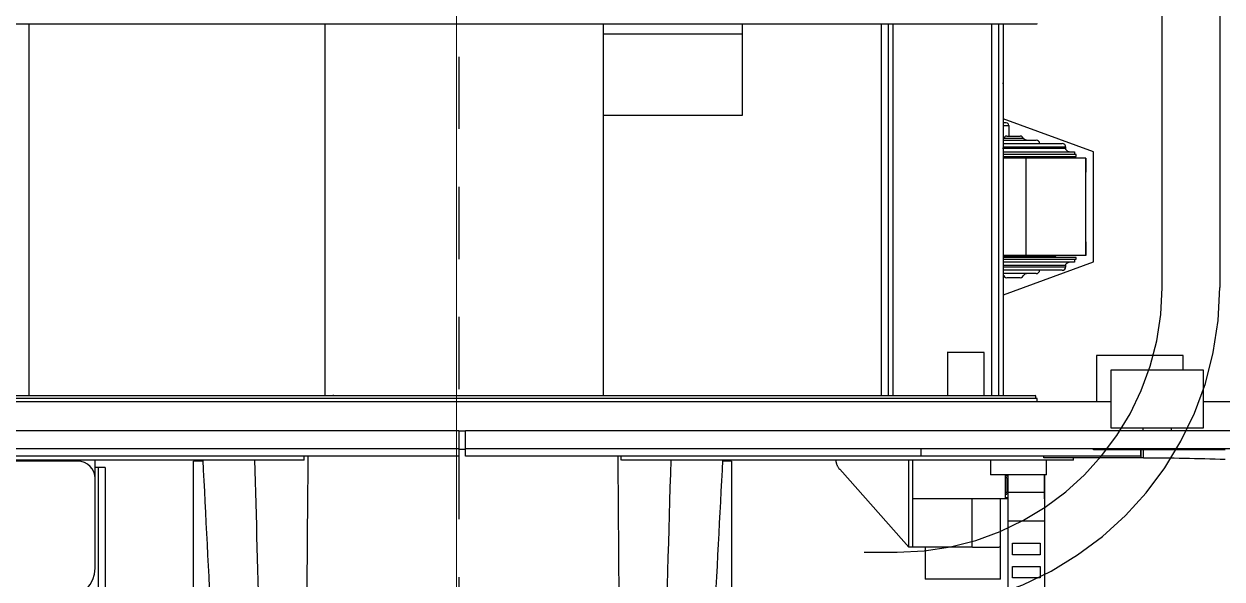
# Model space of a CAD drawing. Header units: metres. Extents: x -22 to 564, y 0 to 143.
# Drawn here: x 40.297 to 42.369, y 49.722 to 50.682 of the extents above; entities that cross this region are included whole.
import ezdxf
from ezdxf.xclip import XClip

# ---------------------------------------------------------------- set-up
doc = ezdxf.new("R2010")
doc.units = ezdxf.units.M
doc.header["$XCLIPFRAME"] = 2
for name, pattern in [('EJES630', [6.3, 5.5, -0.4, 0, -0.4]), ('XREF PB NEURO-ONCOLOGIA$0$CONJUNTO TLAHUAC$0$HIDDEN2', [0.1875, 0.125, -0.0625]), ('XREF PB NEURO-ONCOLOGIA$0$XREF PB NEURO-ONCOLOGIA$0$DASHED', [0.75, 0.5, -0.25])]:
    doc.linetypes.add(name, pattern=pattern)
doc.layers.add('EJES', color=11, linetype='EJES630', lineweight=0)
for name, color, linetype in [('XREF  PB CONJ$0$PARQUE', 251, 'Continuous'), ('XREF PB NEURO-ONCOLOGIA$0$BUNKER', 6, 'Continuous'), ('XREF PB NEURO-ONCOLOGIA$0$EQUIPO', 8, 'Continuous'), ('XREF PB NEURO-ONCOLOGIA$0$PROYECCIÓN', 8, 'XREF PB NEURO-ONCOLOGIA$0$CONJUNTO TLAHUAC$0$HIDDEN2')]:
    doc.layers.add(name, color=color, linetype=linetype)

# ---------------------------------------------------------------- blocks, each defined once
blk = doc.blocks.new('*U219')
at = {"color": 0}
for p, q in [((-1283, 1938.7), (-1283, 1286.7)), ((-1233.4, 10.5), (-1233.4, 1938.7)), ((-1201.7, 1938.7), (-1201.7, 10.5)), ((-1200.1, 1324.5), (-1200.1, 1096.9)), ((-1338, 1286.7), (-1338, 1126.7)), ((-1238, 1286.7), (-1338, 1286.7)), ((-1238, 1126.7), (-1238, 1286.7)), ((-1363, 1251.7), (-1363, 1101.7)), ((-1338, 1251.7), (-1363, 1251.7)), ((-1233.4, 1231.7), (-1238, 1231.7)), ((-1238, 1181.7), (-1233.4, 1181.7)), ((-1186.2, 1183.4), (-1200.1, 1183.4)), ((-1186.2, 1183.3), (-1186.2, 1010.9)), ((-1186.2, 1179.2), (-1200.1, 1179.2)), ((-1189.2, 1178.7), (-1200.1, 1178.7)), ((-1189.2, 1178.7), (-1189.2, 10.5)), ((-1338, 1126.7), (-1238, 1126.7)), ((-1283, 1126.7), (-1283, -1117.3)), ((-1363, 1101.7), (-1283, 1101.7)), ((-1715.6, 1096.6), (-1772.4, 940.5)), ((-1525.1, 1096.6), (-1715.6, 1096.6)), ((-1536.4, 1083.6), (-1704.3, 1083.6)), ((-1704.3, 1083.6), (-1704.3, 980.2)), ((-1704.3, 1083.6), (-1684.1, 1083.6)), ((-1684.1, 1083.6), (-1680.3, 1083.6)), ((-1559.8, 1083.6), (-1556.3, 1083.6)), ((-1556.3, 1083.6), (-1536.1, 1083.6)), ((-1536.4, 1083.6), (-1536.4, 980.2)), ((-1468, 940.8), (-1525.1, 1096.6)), ((-1200.1, 1096.9), (-1201.7, 1096.9)), ((-1715.6, 940.8), (-1715.6, 1063.6)), ((-1715.6, 1063.6), (-1710.6, 1063.6)), ((-1707.5, 1066.8), (-1710.6, 1066.8)), ((-1710.6, 1066.8), (-1710.6, 940.8)), ((-1707.5, 940.8), (-1707.5, 1066.8)), ((-1529.7, 1066.8), (-1532.8, 1066.8)), ((-1532.8, 1066.8), (-1532.8, 940.5)), ((-1529.7, 940.5), (-1529.7, 1066.8)), ((-1529.7, 1063.6), (-1524.8, 1063.6)), ((-1524.8, 1063.6), (-1524.8, 940.5)), ((-1182.3, 1062), (-1186.2, 1062)), ((-1182.3, 1062), (-1182.3, 280.3)), ((-1729.2, 1044.8), (-1729.8, 1042.7)), ((-1729.8, 940.8), (-1729.8, 1042.7)), ((-1728, 1046.8), (-1729.2, 1044.8)), ((-1726, 1048.3), (-1728, 1046.8)), ((-1723.7, 1048.6), (-1726, 1048.3)), ((-1721.7, 1048.6), (-1723.7, 1048.6)), ((-1723.7, 1048.6), (-1723.7, 940.5)), ((-1719.3, 1049.1), (-1721.7, 1048.6)), ((-1721.7, 939.4), (-1721.7, 1048.6)), ((-1717.7, 1050.4), (-1719.3, 1049.1)), ((-1716.2, 1052.4), (-1717.7, 1050.4)), ((-1715.6, 1054.7), (-1716.2, 1052.4)), ((-1524.2, 1052.4), (-1524.8, 1054.7)), ((-1523, 1050.3), (-1524.2, 1052.4)), ((-1521, 1049.1), (-1523, 1050.3)), ((-1518.7, 1048.6), (-1521, 1049.1)), ((-1518.7, 1048.6), (-1518.7, 940.5)), ((-1516.7, 1048.6), (-1518.7, 1048.6)), ((-1516.7, 940.8), (-1516.7, 1048.6)), ((-1514.4, 1048.3), (-1516.7, 1048.6)), ((-1512.4, 1046.8), (-1514.4, 1048.3)), ((-1511.1, 1044.8), (-1512.4, 1046.8)), ((-1510.6, 1042.7), (-1511.1, 1044.8)), ((-1510.6, 1042.7), (-1510.6, 940.5)), ((-1534.3, 1030.7), (-1534.6, 1028.6)), ((-1534.6, 940.8), (-1534.6, 1028.6)), ((-1532.8, 1032.4), (-1534.3, 1030.7)), ((-1156.6, 1015.6), (-1182.3, 1015.6)), ((-1156.6, 1015.6), (-1156.6, 918.8)), ((-1937.1, 999.1), (-1936.2, 997.9)), ((-1936.2, 997.9), (-1936.2, -981.5)), ((-1735.3, 1000), (-1735.9, 997.6)), ((-1735.9, 940.8), (-1735.9, 997.6)), ((-1734.1, 1001.7), (-1735.3, 1000)), ((-1732.1, 1003.1), (-1734.1, 1001.7)), ((-1729.8, 1003.4), (-1732.1, 1003.1)), ((-1508.3, 1003.1), (-1510.6, 1003.4)), ((-1506.5, 1001.7), (-1508.3, 1003.1)), ((-1505.1, 1000), (-1506.5, 1001.7)), ((-1504.8, 997.6), (-1505.1, 1000)), ((-1504.8, 997.6), (-1504.8, 940.5)), ((-1293.2, 997), (-1294.3, 995.5)), ((-1294.3, -979.3), (-1294.3, 995.9)), ((-1289.1, 997), (-1293.2, 997)), ((-1293.2, 997), (-1293.2, -980.6)), ((-1283.3, 999.1), (-1289.1, 999.1)), ((-1289.1, 999.1), (-1289.1, -982.7)), ((-1186.2, 1010.9), (-1189.2, 1010.9)), ((-1115.6, 1011.9), (-1156.6, 1011.9)), ((-1156.6, 1011.8), (-122.1, 1011.8)), ((-1126.5, 1011.8), (-1126.5, 949.3)), ((-1076.8, 1011.8), (-1076.8, 949.3)), ((-1038.5, 956.8), (-1038.5, 1004.3)), ((-1038.5, 1004.3), (-1018.5, 1004.3)), ((-1018.5, 1004.3), (-1018.5, 956.8)), ((-998.5, 956.8), (-998.5, 1004.3)), ((-998.5, 1004.3), (-978.5, 1004.3)), ((-978.5, 1004.3), (-978.5, 956.8)), ((-1741.1, 974.1), (-1742.6, 972.1)), ((-1739.3, 975.3), (-1741.1, 974.1)), ((-1737.3, 976.8), (-1739.3, 975.3)), ((-1739.3, 941.5), (-1739.3, 975.3)), ((-1736.2, 978.5), (-1737.3, 976.8)), ((-1735.9, 980.9), (-1736.2, 978.5)), ((-1536.4, 980.5), (-1704.3, 980.5)), ((-1704.3, 980.5), (-1704.3, 940.5)), ((-1536.4, 980.5), (-1536.4, 940.5)), ((-1504.2, 978.5), (-1504.8, 980.9)), ((-1503, 976.8), (-1504.2, 978.5)), ((-1501.1, 975.3), (-1503, 976.8)), ((-1499.3, 974.1), (-1501.1, 975.3)), ((-1498.1, 972.1), (-1499.3, 974.1)), ((-1742.6, 972.1), (-1742.8, 969.8)), ((-1742.8, 946.9), (-1742.8, 969.8)), ((-1497.6, 969.8), (-1498.1, 972.1)), ((-1497.6, 969.8), (-1497.6, 946.7)), ((-1018.5, 956.8), (-1038.5, 956.8)), ((-978.5, 956.8), (-998.5, 956.8)), ((-1772, 941.2), (-1936.2, 941.2)), ((-1836.6, 940.8), (-1936.2, 940.8)), ((-1294.3, 932.7), (-1936.2, 932.7)), ((-1831.4, 940.8), (-1836.6, 940.8)), ((-1834, 940.3), (-1836.6, 940.8)), ((-1831.4, 940.8), (-1834, 940.3)), ((-1728.6, 940.8), (-1831.4, 940.8)), ((-1764.8, 948.1), (-1765.4, 945.7)), ((-1765.4, 945.7), (-1765.4, 940.5)), ((-1763.1, 949.8), (-1764.8, 948.1)), ((-1760.8, 950.4), (-1763.1, 949.8)), ((-1760.8, 950.4), (-1760.8, 950.1)), ((-1760.8, 940.8), (-1760.8, 950.4)), ((-1760.8, 950.4), (-1742.8, 950.4)), ((-1742.8, 946.9), (-1742.6, 944.6)), ((-1742.6, 944.6), (-1741.1, 942.6)), ((-1741.1, 942.6), (-1739.3, 941.5)), ((-1737.9, 940.5), (-1739.3, 941.5)), ((-1723.4, 940.8), (-1728.6, 940.8)), ((-1620.9, 940.8), (-1723.4, 940.8)), ((-1615.7, 940.8), (-1620.9, 940.8)), ((-1512.9, 940.8), (-1615.7, 940.8)), ((-1507.7, 940.8), (-1512.9, 940.8)), ((-1405.2, 940.8), (-1507.7, 940.8)), ((-1502.2, 940.8), (-1500.7, 941.5)), ((-1501.1, 941.5), (-1499.3, 942.6)), ((-1499.3, 942.6), (-1498.1, 944.6)), ((-1498.1, 944.6), (-1497.6, 946.9)), ((-1400, 940.8), (-1405.2, 940.8)), ((-1294.3, 940.8), (-1400, 940.8)), ((-122.1, 949.3), (-1156.6, 949.3)), ((-1115.6, 944.6), (-1156.6, 944.6)), ((-1154.6, 949.3), (-1154.6, 944.6)), ((-1151.6, 946.9), (-1126.6, 946.9)), ((-1151.6, 946.9), (-1151.6, 944.6)), ((-1141.6, 949.3), (-1141.6, 946.9)), ((-1126.6, 944.6), (-1126.6, 946.9)), ((-1125.6, 946.9), (-1123.6, 946.9)), ((-1123.6, 944.6), (-1123.6, 946.9)), ((-1117.7, 944.6), (-1117.7, 949.3)), ((-1115.6, 949.3), (-1115.6, 784.4)), ((-976.6, 935.6), (-1115.6, 935.6)), ((-1031.6, 935.6), (-1031.6, 933.6)), ((-1031.6, 926.5), (-1031.6, 933)), ((-976.6, 935.6), (-976.6, 805.6)), ((-1294.3, 920.6), (-1936.2, 920.6)), ((-1182.3, 918.8), (-1156.6, 918.8)), ((-1031.6, 916.5), (-1031.6, 926.5)), ((-1031.6, 903.1), (-1031.6, 915.8)), ((-1294.3, 907.8), (-1368.7, 907.8)), ((-1368.7, 907.8), (-1368.7, 843.9)), ((-1031.6, 887.4), (-1031.6, 902.4)), ((-1031.6, 886.8), (-1115.6, 886.8)), ((-1031.6, 886.8), (-1031.6, 777.5)), ((-1368.7, 844.1), (-1294, 844.1)), ((-1189.2, 798.4), (-1201.7, 798.4)), ((-1031.6, 805.6), (-976.6, 805.6)), ((-1031.6, 784.4), (-1182.3, 784.4)), ((-1031.6, 777.5), (-1182.3, 777.5)), ((-1146.4, 675.6), (-1031.6, 777.5)), ((-1294.3, 750), (-1936.2, 750)), ((-1294.3, 742.2), (-1936.2, 742.2)), ((-1294.3, 730), (-1936.2, 730)), ((-1166.4, 657.8), (-1146.4, 675.6)), ((-1778.8, 489.5), (-1936.2, 489.5)), ((-1919.1, 489.5), (-1919.1, 248.8)), ((-1778.8, 249.1), (-1778.8, 489.5)), ((-1180.3, 470.6), (-1180.3, 455.2)), ((-1180.3, 470.6), (-945.3, 470.6)), ((-1189.2, 279.3), (-1182.3, 279.3)), ((-1294.3, 249.1), (-1936.2, 249.1)), ((-1189.2, 10.5), (-1233.4, 10.5)), ((-1233, -1), (-1233, 10.5)), ((-1233.4, -1929.3), (-1233.4, -1)), ((-1233.4, -1), (-1189.2, -1)), ((-1201.7, -1), (-1201.7, -1929.3)), ((-1189.2, -1), (-1189.2, -1169.2)), ((-1294.3, -217.4), (-1295.4, -217.4)), ((-1936.2, -232.5), (-1294, -232.5)), ((-1182.3, -268), (-1189.2, -268)), ((-1182.3, -268.5), (-1182.3, -1079.6)), ((-1180.3, -442.9), (-1180.3, -459.4)), ((-945.3, -459.4), (-1180.3, -459.4)), ((-1169.5, -612.5), (-495.3, -612.5)), ((-1169.5, -612.5), (-1169.5, -629.7)), ((-995.3, -629.7), (-1182.3, -629.7)), ((-1169.5, -624.5), (-495.3, -624.5)), ((-1180.3, -659.7), (-1180.3, -949.7)), ((-1294.3, -743.5), (-1936.2, -743.5))]:
    blk.add_line(p, q, dxfattribs=at)
for centre, radius, start, end in [((-1182.9, 663.2), 12.7, 272.916, 292.77), ((-1150.3, -659.7), 30, 90, 180), ((-995.3, -679.7), 50, 0, 90)]:
    blk.add_arc(centre, radius, start, end, dxfattribs=at)
for points in [[(-1186.2, 1183.4), (-1186.3, 1206.8), (-1186, 1253.8), (-1184.6, 1300.9), (-1183.7, 1324.5)], [(-1201.3, -1), (-1201.3, 2.8), (-1201.3, 6.7), (-1201.3, 10.5)]]:
    blk.add_open_spline(points, degree=3, dxfattribs=at)
for points, knots in [([(-1182.4, 650.7), (-1182.2, 650.7), (-1181.7, 650.8), (-1180.9, 650.9), (-1180, 651.1), (-1179.1, 651.3), (-1178.1, 651.5), (-1177.2, 651.8), (-1176.2, 652.1), (-1175, 652.5), (-1173.4, 653.2), (-1171.6, 654.1), (-1169.2, 655.5), (-1167.5, 656.8), (-1166.4, 657.8)], [-0.8847169, -0.8847169, -0.8847169, -0.8847169, -0.85, -0.8, -0.75, -0.7, -0.65, -0.6, -0.55, -0.5, -0.4, -0.3, -0.2, 0, 0, 0, 0]), ([(-1182.6, 455.3), (-1087, 450.2), (-882.3, 439.7), (-526.4, 422.4), (-118.2, 403.5), (179.9, 389.9), (328.6, 383.2)], [0.0136248, 0.0136248, 0.0136248, 0.0136248, 0.2222222, 0.4444444, 0.7222222, 1, 1, 1, 1]), ([(324.6, 324.6), (209.6, 327.8), (-22.1, 334), (-325.9, 342.2), (-583.1, 349.3), (-857.9, 356.9), (-1056.3, 362.6), (-1182.5, 366.3)], [0, 0, 0, 0, 0.2222222, 0.4444444, 0.5833333, 0.7222222, 0.9868436, 0.9868436, 0.9868436, 0.9868436]), ([(-1189.3, 274), (-1085.1, 274.8), (-868.2, 276.4), (-503.4, 279), (-99.3, 281.8), (188.4, 283.9), (330.5, 284.9)], [0.0082286, 0.0082286, 0.0082286, 0.0082286, 0.2222222, 0.4444444, 0.7222222, 1, 1, 1, 1]), ([(-1189.3, -261.8), (-1085.1, -262.7), (-868.3, -264.5), (-503.4, -267.5), (-99.4, -270.7), (188.3, -273), (330.4, -274.1)], [0.0082292, 0.0082292, 0.0082292, 0.0082292, 0.2222222, 0.4444444, 0.7222222, 1, 1, 1, 1]), ([(-1182.5, -354.1), (-1082.8, -351.3), (-872.1, -345.4), (-513.1, -335.8), (-109.4, -325.2), (180.7, -317.6), (324.5, -313.9)], [0.0131575, 0.0131575, 0.0131575, 0.0131575, 0.2222222, 0.4444444, 0.7222222, 1, 1, 1, 1]), ([(328.5, -372.4), (179.8, -379.1), (-118.3, -392.3), (-526.5, -410.9), (-882.4, -427.8), (-1087, -438.1), (-1182.6, -443)], [-1, -1, -1, -1, -0.7222222, -0.4444444, -0.2222222, -0.013626, -0.013626, -0.013626, -0.013626])]:
    blk.add_open_spline(points, degree=3, knots=knots, dxfattribs=at)
blk = doc.blocks.new('XREF PB NEURO-ONCOLOGIA')
at = {"layer": 'XREF PB NEURO-ONCOLOGIA$0$BUNKER', "color": 32, "linetype": 'XREF PB NEURO-ONCOLOGIA$0$XREF PB NEURO-ONCOLOGIA$0$DASHED', "ltscale": 100, "true_color": 0xcd6928}
for p, q in [((16.2946, 3.7512, 0), (16.2946, 3.694, 0)), ((16.7526, 3.236, 0), (17.3659, 3.236, 0)), ((17.3659, 3.136, 0), (16.7526, 3.136, 0))]:
    blk.add_line(p, q, dxfattribs=at)
for radius in [0.558, 0.458]:
    blk.add_arc((16.7526, 3.694, 0), radius, 180, 270, dxfattribs=at)
at = {"layer": 'XREF PB NEURO-ONCOLOGIA$0$PROYECCIÓN'}
blk.add_line((11.8517, 4.4512, 0), (18.9517, 4.4512, 0), dxfattribs=at)
at = {"layer": 'XREF PB NEURO-ONCOLOGIA$0$EQUIPO', "color": 8, "xscale": 0.0009999999999940395, "yscale": 0.0009999999999940395, "zscale": 0.0009999999999940395, "rotation": 180}
blk.add_blockref('*U219', (15.2717, 4.4512, 0), dxfattribs=at)
blk = doc.blocks.new('XREF  PB CONJ')
at = {"layer": 'XREF  PB CONJ$0$PARQUE', "true_color": 0x136734}
h = blk.add_hatch(dxfattribs=at)
h.set_pattern_fill('CROSS', color=116, scale=0.02, angle=90)
edge = h.paths.add_edge_path()
edge.add_line((3.5883, 104.6056), (1.6936, 104.3684))
edge.add_line((1.6936, 104.3684), (2.4784, 17.6083))
edge.add_line((2.4784, 17.6083), (97.731, 17.9336))
edge.add_arc((97.7247, 19.237), 1.3034, 270.2752, 363.1006)
edge.add_line((99.0262, 19.3075), (96.4762, 19.3078))
edge.add_line((96.4762, 19.3078), (96.602, 20.224))
edge.add_line((96.602, 20.224), (62.4128, 20.224))
edge.add_arc((58.6329, 24.6535), 5.8231, 229.52466, 310.47534, ccw=False)
edge.add_line((54.8531, 20.224), (26.2527, 20.2188))
edge.add_line((26.2527, 20.2188), (4.2837, 20.0304))
edge.add_line((4.2837, 20.0304), (4.055, 46.6913))
edge.add_line((4.055, 46.6913), (2.3881, 46.6912))
edge.add_line((2.3881, 46.6912), (2.3881, 54.8033))
edge.add_line((2.3881, 54.8033), (3.9854, 54.8034))
edge.add_line((3.9854, 54.8034), (3.7464, 82.6679))
edge.add_line((3.7464, 82.6679), (3.6185, 95.2556))
edge.add_line((3.6185, 95.2556), (3.5883, 104.6056))

msp = doc.modelspace()

# ---------------------------------------------------------------- block references
at = {"rotation": 90}
msp.add_blockref('XREF PB NEURO-ONCOLOGIA', (45.501, 33.4734), dxfattribs=at)

# ---------------------------------------------------------------- next in the draw order: block references
ref = msp.add_blockref('XREF  PB CONJ', (67.8976, 28.71, 0), dxfattribs=dict(rotation=89.50849308405942))
XClip(ref).set_block_clipping_path([(-2.936402334, 82.9334608569), (21.1250270707, 82.9334608569), (21.1250270707, 49.0397586863), (26.6296707885, 49.0397586863), (26.6284018429, 17.4712422498), (-2.8531787476, 17.4341989701)])

# ---------------------------------------------------------------- next in the draw order: linework, layer by layer
at = {"layer": 'EJES'}
msp.add_line((41.046, 33.668), (41.0447, 59.0501), dxfattribs=at)

doc.saveas('drawing.dxf')
